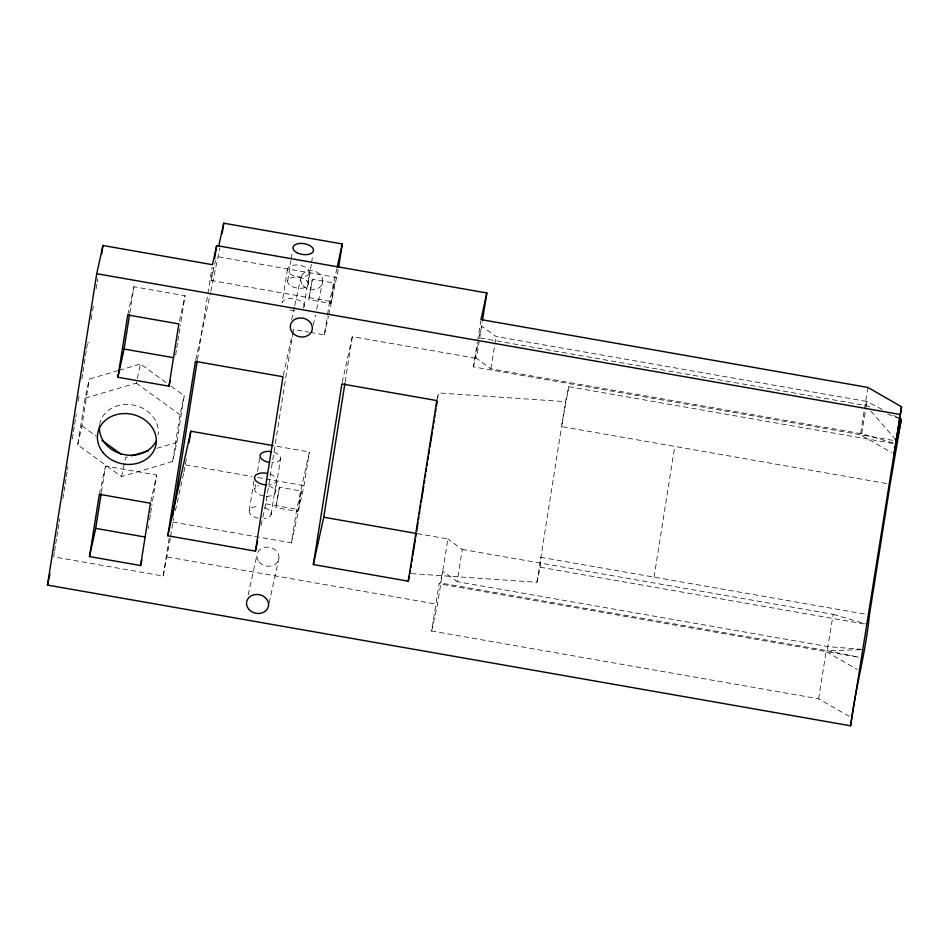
<?xml version="1.0" encoding="UTF-8"?>
<svg xmlns="http://www.w3.org/2000/svg" width="949" height="949" viewBox="0 0 949 949"><rect width="100%" height="100%" fill="white"/><g stroke="black" fill="none" stroke-linecap="round" stroke-linejoin="round"><path stroke-width="0.71" stroke-dasharray="4.75 3.56" d="M411.427 573.611L536.956 582.271L540.195 567.217L540.871 557.3L565.521 401.676L568.807 386.682L892.985 443.468M417.204 533.599L447.881 538.973L442.744 571.251L440.182 582.9L439.126 583.777L431.641 631.026L818.619 698.796L851.028 717.444M893.258 443.017L861.751 433.764L490.858 368.793L476.469 358.354L479.34 340.11M479.565 338.698L482.246 321.747M861.917 649.377L828.062 646.625L457.216 581.69L462.27 549.412L447.881 538.973M536.956 582.271L540.871 557.3L866.508 614.383M54.354 552.472L53.666 556.849L163.181 576.043L170.369 538.071M54.591 551.013L55.517 545.189M55.742 543.73L56.667 537.905M56.893 536.446L57.818 530.61M58.043 529.162L58.968 523.326M59.206 521.867L59.668 518.961M62.895 498.557L63.808 492.721M64.046 491.274L64.971 485.437M65.196 483.978L66.122 478.154M66.347 476.695L67.272 470.87M67.509 469.411L67.96 466.493M72.349 438.806L73.275 432.981M73.5 431.522L74.425 425.686M74.651 424.227L75.576 418.402M75.801 416.943L76.264 414.025M78.34 400.917L79.265 395.081M81.804 379.054L82.729 373.23M82.954 371.771L85.268 357.192M85.493 355.745L86.418 349.908M86.644 348.449L87.344 344.084M91.246 319.422L92.385 312.174M92.622 310.726L93.536 304.926M96.063 288.982L96.976 283.182M97.213 281.734L97.664 278.84M171.211 386.29L184.213 395.709L176.822 442.448L172.635 461.522L121.484 476.588L77.723 444.903L85.113 398.165L89.301 379.078L117.712 370.715M77.723 444.903L81.911 425.828L89.301 379.078M101.424 492.163L105.553 466.089L156.644 475.058L151.84 505.473M129.811 312.826L133.928 286.752L185.043 295.708L180.227 326.124M148.174 528.64L148.625 525.746M149.551 519.945L150.464 514.156M150.689 512.709L151.603 506.92M175.636 355.092L176.561 349.291M176.787 347.844L177.7 342.055M177.938 340.608L178.851 334.807M179.076 333.36L180.002 327.571M172.635 461.522L180.025 414.784L184.213 395.709M163.181 576.043L169.408 536.695M197.487 359.339L211.995 267.606M170.595 536.624L172.671 523.54M336.919 268.306L329.659 301.248L211.141 280.465L213.217 267.393M210.82 291.402L219.812 248.057M183.928 472.009L186.656 457.537M249.29 510.408L254.154 479.708M287.464 269.077L282.138 302.707A11.127 5.848 9 0 1 295.768 299.208A11.127 5.848 9 0 1 303.336 307.962M254.771 488.877L255.471 484.488M257.559 471.333L259.635 458.165M287.677 280.88L290.916 260.417M291.141 258.947L292.067 253.098M261.094 525.319L265.815 503.812L292.482 335.27M292.707 333.811L293.395 329.457L308.864 332.162M271.034 514.821L276.361 481.19M304.036 306.551L309.362 272.909A11.127 5.848 9 0 0 294.024 265.079A11.127 5.848 9 0 0 291.841 274.985A11.127 5.848 9 0 0 309.362 272.909M266.503 496.291A10.38 5.469 9 0 0 275.222 492.46L280.536 458.83A10.38 5.469 9 0 0 274.107 452.341M308.117 284.463A10.38 5.469 9 0 0 293.799 277.155A10.38 5.469 9 0 0 291.77 286.408A10.38 5.469 9 0 0 308.117 284.463L311.355 264M311.592 262.529L312.743 255.222M172.896 522.08L291.426 542.864L296.74 509.233L309.362 451.985L274.664 445.911M310.276 332.411L324.333 334.878L327.346 315.863M327.583 314.404L329.659 301.248M291.426 542.864L304.036 485.615L309.362 451.985M328.757 314.831L338.354 268.828M345.175 381.771L352.316 336.622L476.469 358.354M437.572 398.758L438.497 392.933L565.521 401.676M892.724 440.348L473.468 366.872L477.335 342.506M477.561 341.082L480.74 321.011M431.641 631.026L437.513 604.323L442.744 571.251L457.216 581.69M654.051 577.134L674.751 446.398M818.619 698.796L826.093 651.56L439.126 583.777M867.896 387.441L860.423 434.689L891.586 452.626M462.27 549.412L833.175 614.335L827.172 650.694L440.182 582.9M861.751 433.764L866.864 401.486L496.03 336.492L481.558 326.065L478.972 337.808L865.962 405.555L872.76 408.212M490.858 368.793L496.03 336.492M568.807 386.682L561.571 426.576L887.208 483.634M473.468 366.872L478.154 342.174M127.735 314.961L133.928 286.752M85.113 398.165L136.265 383.099L140.452 364.025L170.025 385.436M121.484 476.588L125.671 457.501L128.506 456.671M179.456 321.094L185.043 295.708M865.962 405.555L866.864 401.486L882.167 409.458M99.348 494.299L105.553 466.089M150.761 501.843L156.644 475.058M211.141 280.465L215.553 260.417M195.719 359.991L210.5 292.85M173.216 520.657L173.845 517.786M175.423 510.633L183.62 473.444M291.64 319.825L294.475 306.93M294.795 305.495L300.786 278.259M283.312 375.318L292.767 332.316M248.187 594.893L257.013 554.762M313.229 325.104L315.436 315.068M316.693 309.338L322.684 282.102M324.333 334.878L328.437 316.254M269.136 603.03L278.911 558.593M342.221 382.494L352.316 336.622M436.813 400.573L438.497 392.933M312.34 279.184L308.769 299.623L330.679 303.455L332.791 292.968L334.238 283.016L312.34 279.184L308.769 299.623M334.238 283.016L330.679 303.455M279.421 487.181L275.851 507.62L297.749 511.464L299.86 500.977L301.319 491.024L279.421 487.181L275.851 507.62M301.319 491.024L297.749 511.464M119.135 370.3L140.452 364.025M156.941 448.296L176.822 442.448M860.506 649.733L827.172 650.694L858.359 657.088M218.424 256.835L336.966 277.594M185.506 464.856L251.995 476.505M257.784 477.513L304.036 485.615M265.815 503.812L296.74 509.233M540.195 567.217L865.476 624.181M858.406 657.218L826.093 651.56L857.267 669.496M167.38 556.968L437.513 604.323M87.569 342.625L89.147 342.897M833.175 614.335L866.995 624.276M887.706 414.084L897.22 417.821M893.638 415.437L897.469 417.43M136.265 383.099L180.025 414.784M81.911 425.828L96.098 436.101M870.802 411.107L894.041 437.75M264.724 507.762A11.127 5.848 9 0 1 271.189 514.073A11.127 5.848 9 0 1 264.036 518.581M258.353 518.237A11.127 5.848 9 0 1 249.148 511.167A11.127 5.848 9 0 1 259.101 506.612M294.712 310.655A11.127 5.848 9 0 1 289.042 309.659M270.05 474.12A11.127 5.848 9 0 1 276.503 480.431A11.127 5.848 9 0 1 269.362 484.951M99.669 424.725A29.656 25.208 12.4 0 1 132.813 404.938A29.656 25.208 12.4 0 1 158.08 434.962M268.781 485.971A10.38 5.469 9 0 1 275.222 492.46M263.822 496.007A10.38 5.469 9 0 1 255.103 491.06A10.38 5.469 9 0 1 258.603 485.627M280.536 458.83A10.38 5.469 9 0 1 271.829 462.661M259.172 561.927A11.127 9.454 12.4 0 0 278.164 560.942A11.127 9.454 12.4 0 0 266.562 547.158A11.127 9.454 12.4 0 0 259.172 561.927M302.945 285.435A11.127 9.454 12.4 0 0 321.925 284.451A11.127 9.454 12.4 0 0 310.323 270.667A11.127 9.454 12.4 0 0 302.945 285.435"/><path stroke-width="1.42" d="M482.472 320.311L486.825 292.968L216.669 245.601L212.457 264.688L102.943 245.494L96.739 273.715L47.45 585.082L850.601 725.795C855.274 688.535 865.891 652.248 869.414 614.893L890.126 484.144L901.289 419.411L898.739 418.082M101.567 254.19L102.943 245.494M89.491 556.577L99.348 494.299L150.452 503.255L140.594 565.533L89.491 556.577L95.695 528.379L101.187 493.61M117.878 377.251L127.735 314.961L178.839 323.917L168.981 386.196L117.878 377.251L124.082 349.042L129.574 314.273M167.819 535.77L195.411 361.403L282.992 376.753L255.411 551.12L167.819 535.77L190.82 431.214L273.217 445.65M172.647 516.28L197.25 360.786M214.593 258.674L216.669 245.601M222.137 233.442L223.762 223.205L342.281 243.964L338.579 267.369M188.97 442.91L190.82 431.214M313.336 564.548L341.901 383.93L436.813 400.573L408.248 581.179L313.336 564.548L323.751 517.217L344.938 383.23M409.944 573.516L410.407 570.598M410.87 567.692L411.332 564.774M411.795 561.867L412.246 558.949M412.708 556.043L415.247 540.017M415.709 537.11L416.16 534.192M416.623 531.286L418.011 522.543M418.462 519.625L418.924 516.719M419.387 513.8L419.849 510.894M420.312 507.976L420.775 505.07M421.226 502.151L423.764 486.137M424.227 483.219L424.678 480.313M425.14 477.394L425.603 474.488M426.065 471.57L426.528 468.664M426.991 465.745L427.441 462.839M427.904 459.921L428.367 457.015M428.829 454.097L429.517 449.731M429.98 446.813L432.281 432.258M432.744 429.339L433.207 426.433M433.657 423.515L434.12 420.597M434.583 417.69L435.045 414.772M435.508 411.866L435.971 408.948M436.421 406.042L437.121 401.676M850.601 725.795L901.55 406.813L867.896 387.441L480.965 319.588L486.825 292.968M901.55 406.813L894.088 454.049L901.289 419.411L898.573 418.355M47.45 585.082L49.941 573.789M168.981 386.196L170.215 380.549M140.594 565.533L141.84 559.886M218.709 246.099L223.762 223.205M255.411 551.12L257.618 541.084M337.239 266.883L342.281 243.964M408.248 581.179L409.387 576.067M131.353 455.828L148.412 450.811M96.739 273.715L899.866 414.428M124.082 349.042L173.726 357.726M323.751 517.217L415.745 533.35M95.695 528.379L145.339 537.075M102.017 440.383L120.938 454.085M895.002 438.865L896.947 441.083M266.562 484.986A11.127 5.848 9 0 1 254.474 477.537A11.127 5.848 9 0 1 267.298 473.361M156.063 441.238A29.656 25.208 12.4 0 1 121.899 454.073A29.656 25.208 12.4 0 1 99.503 426.03M269.148 462.377A10.38 5.469 9 0 1 260.097 455.247A10.38 5.469 9 0 1 271.497 451.7M248.768 609.222A11.127 9.454 12.4 0 0 267.748 608.25A11.127 9.454 12.4 0 0 256.147 594.454A11.127 9.454 12.4 0 0 248.768 609.222M103.405 452.981A29.656 25.208 12.4 0 0 154.035 450.384A29.656 25.208 12.4 0 0 123.097 413.598A29.656 25.208 12.4 0 0 103.405 452.981M297.084 252.778A10.38 5.469 9 0 0 313.443 250.833A10.38 5.469 9 0 0 299.125 243.525A10.38 5.469 9 0 0 297.084 252.778M292.541 332.731A11.127 9.454 12.4 0 0 311.521 331.747A11.127 9.454 12.4 0 0 299.92 317.962A11.127 9.454 12.4 0 0 292.541 332.731"/></g></svg>
